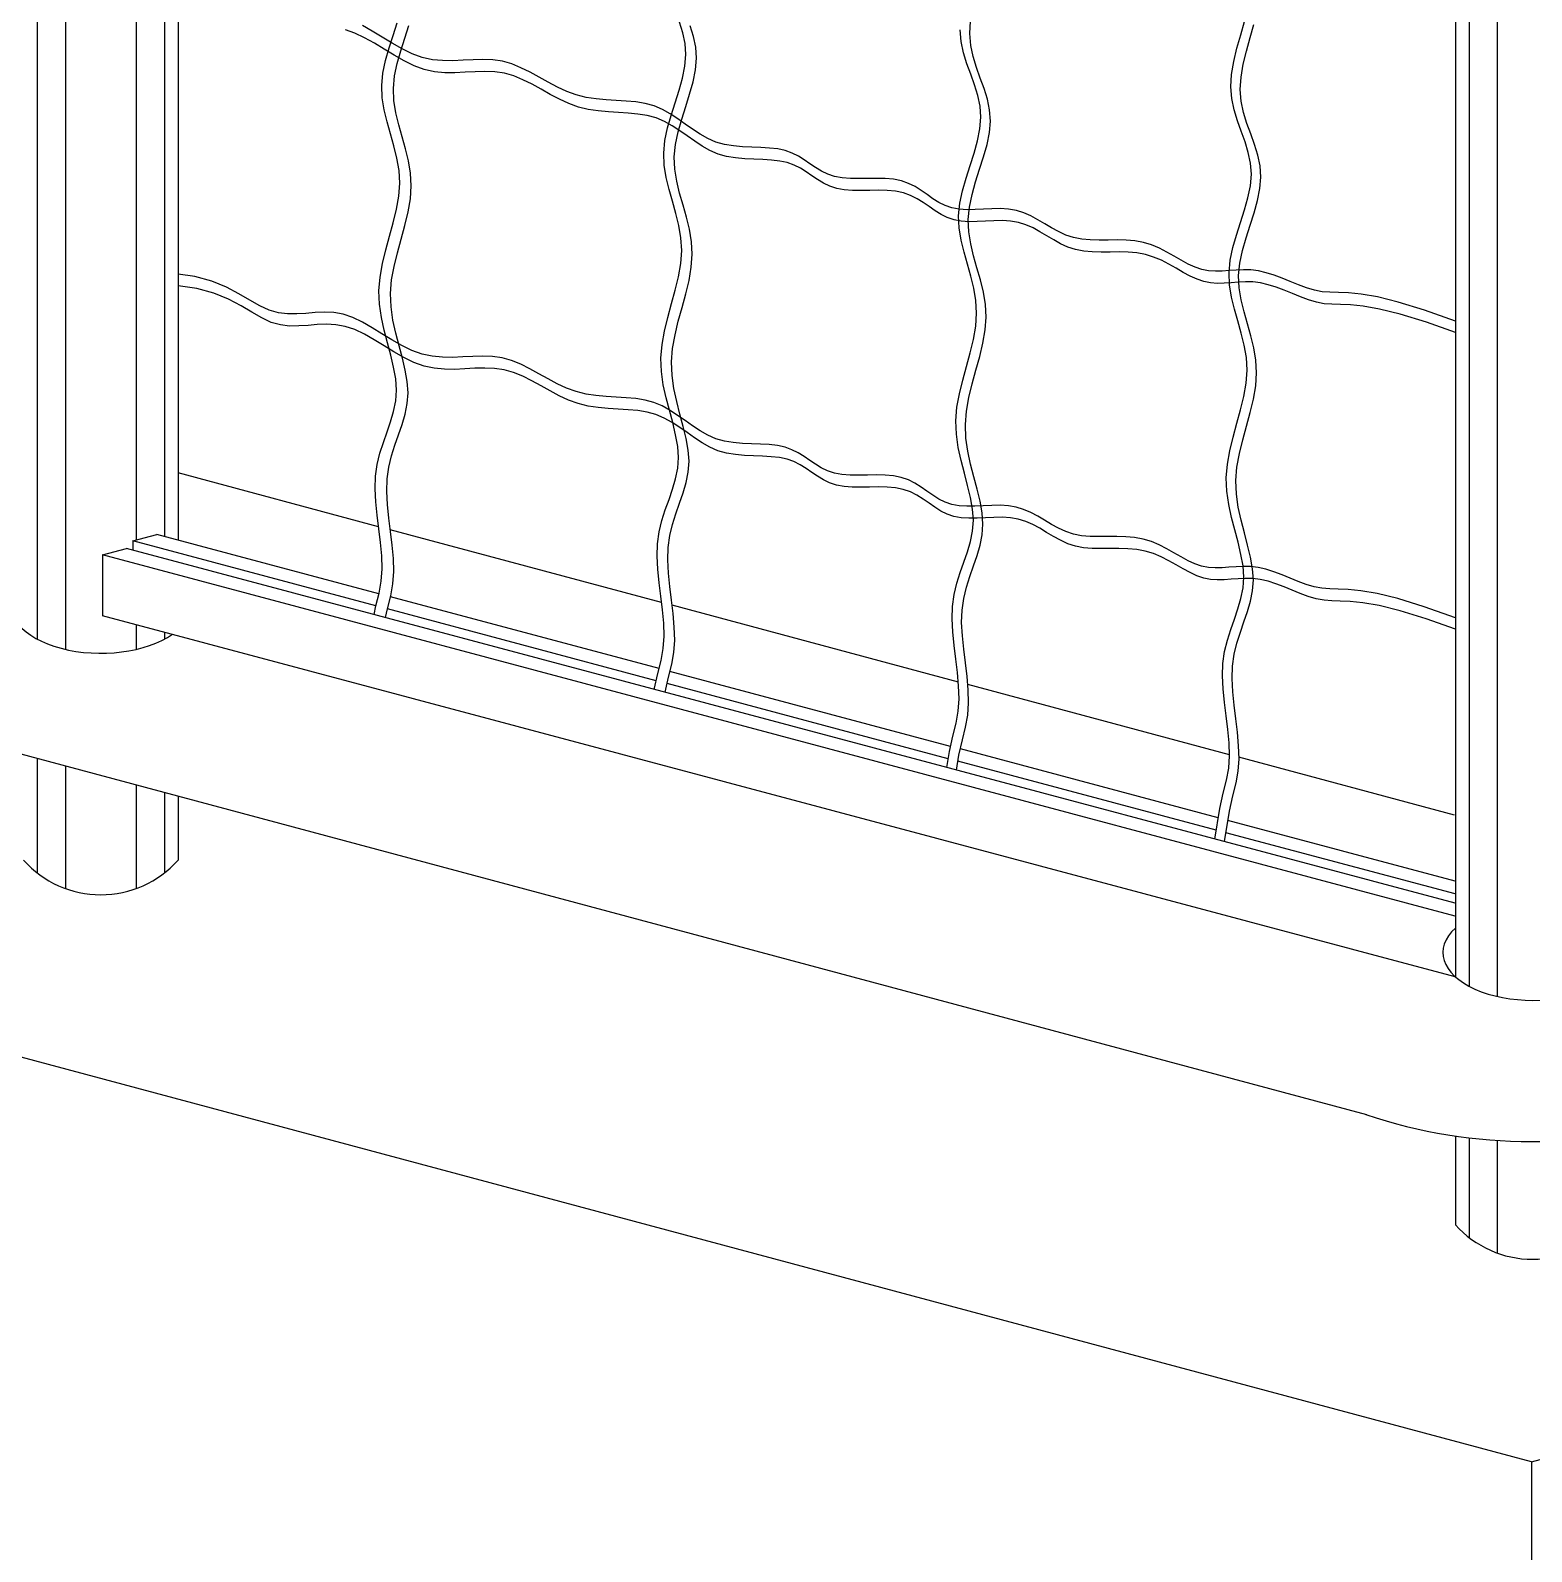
# Model space of a CAD drawing. Header units: millimetres. Extents: x -6218.7 to -6205.6, y -4425 to -4413.8.
# Drawn here: x -6215.227 to -6213.357, y -4419.546 to -4417.65 of the extents above; entities that cross this region are included whole.
import ezdxf

# ---------------------------------------------------------------- set-up
doc = ezdxf.new("R2010")
doc.units = ezdxf.units.MM
doc.header["$LTSCALE"] = 10
doc.layers.add('Termotécnica', color=7, linetype='Continuous')

msp = doc.modelspace()

# ---------------------------------------------------------------- linework, layer by layer
at = {"layer": 'Termotécnica', "color": 1}
for p, q in [((-6215.2188, -4415.8641), (-6215.2188, -4418.409)), ((-6215.1838, -4415.8735), (-6215.1838, -4418.4216)), ((-6215.0954, -4415.8972), (-6215.0954, -4418.2854)), ((-6215.0604, -4415.9059), (-6215.0604, -4418.281)), ((-6213.4347, -4416.3302), (-6213.4347, -4418.8416)), ((-6213.3997, -4416.333), (-6213.3997, -4418.8542)), ((-6215.0998, -4418.2866), (-6215.0698, -4418.2785)), ((-6214.7931, -4418.3524), (-6215.0698, -4418.2785)), ((-6215.1375, -4418.3041), (-6215.1075, -4418.296)), ((-6213.4521, -4418.7379), (-6215.1075, -4418.296)), ((-6214.7968, -4418.3675), (-6215.0998, -4418.2866)), ((-6215.0998, -4418.2866), (-6215.0998, -4418.2978)), ((-6213.4521, -4418.754), (-6215.1375, -4418.3041)), ((-6214.4476, -4418.4607), (-6214.7824, -4418.3713)), ((-6214.444, -4418.4456), (-6214.7787, -4418.3563)), ((-6215.0954, -4418.391), (-6215.0954, -4418.4216)), ((-6215.0604, -4418.4003), (-6215.0604, -4418.4089)), ((-6214.0809, -4418.5426), (-6214.4305, -4418.4492)), ((-6214.0837, -4418.5579), (-6214.4341, -4418.4643)), ((-6215.2188, -4418.5577), (-6215.2188, -4418.7003)), ((-6213.7497, -4418.647), (-6214.0716, -4418.5611)), ((-6213.7472, -4418.6316), (-6214.0686, -4418.5458)), ((-6215.1838, -4418.5671), (-6215.1838, -4418.7197)), ((-6215.0954, -4418.5907), (-6215.0954, -4418.7197)), ((-6215.0604, -4418.6001), (-6215.0604, -4418.7003)), ((-6213.4521, -4418.7104), (-6213.7352, -4418.6348)), ((-6213.4521, -4418.7265), (-6213.7377, -4418.6502)), ((-6213.4347, -4419.0303), (-6213.4347, -4419.1545)), ((-6213.3997, -4419.0336), (-6213.3997, -4419.1738))]:
    msp.add_line(p, q, dxfattribs=at)
at = {"layer": 'Termotécnica', "color": 2}
for p, q in [((-6215.0434, -4415.9105), (-6215.0434, -4418.2856)), ((-6213.4517, -4416.3283), (-6213.4517, -4418.83)), ((-6215.0434, -4418.6047), (-6215.0434, -4418.6844)), ((-6213.4517, -4419.028), (-6213.4517, -4419.1386))]:
    msp.add_line(p, q, dxfattribs=at)
at = {"layer": 'Termotécnica', "color": 4}
for p, q in [((-6213.562, -4419.0016), (-6218.4827, -4417.6831)), ((-6214.7934, -4418.2689), (-6215.0434, -4418.2019)), ((-6214.4408, -4418.3634), (-6214.7789, -4418.2728)), ((-6215.1375, -4418.3041), (-6215.1374, -4418.3798)), ((-6214.0711, -4418.4624), (-6214.4277, -4418.3668)), ((-6213.452, -4418.8297), (-6215.1374, -4418.3798)), ((-6213.7333, -4418.5529), (-6214.0593, -4418.4656)), ((-6213.4528, -4418.6281), (-6213.7214, -4418.5561))]:
    msp.add_line(p, q, dxfattribs=at)
at = {"layer": 'Termotécnica', "color": 3}
for q in [(-6218.4846, -4418.0601), (-6211.5031, -4418.9374), (-6213.3568, -4422.6785)]:
    msp.add_line((-6213.3568, -4419.4341), q, dxfattribs=at)
at = {"layer": 'Termotécnica', "color": 1}
for points in [[(-6213.4517, -4418.0268), (-6213.4879, -4418.0139), (-6213.5205, -4418.0039), (-6213.5464, -4417.9976), (-6213.5666, -4417.994), (-6213.5825, -4417.9924), (-6213.5951, -4417.9919), (-6213.6056, -4417.9917), (-6213.6152, -4417.991), (-6213.6249, -4417.989), (-6213.6348, -4417.9861), (-6213.6448, -4417.9824), (-6213.6549, -4417.9784), (-6213.6651, -4417.9743), (-6213.6751, -4417.9705), (-6213.685, -4417.9673), (-6213.6947, -4417.965), (-6213.7041, -4417.9639), (-6213.7133, -4417.9637), (-6213.7223, -4417.9641), (-6213.7311, -4417.9648), (-6213.7397, -4417.9654), (-6213.7483, -4417.9656), (-6213.7568, -4417.965), (-6213.7652, -4417.9634), (-6213.7737, -4417.9605), (-6213.7822, -4417.9566), (-6213.7908, -4417.9519), (-6213.7996, -4417.9468), (-6213.8087, -4417.9417), (-6213.818, -4417.9369), (-6213.8278, -4417.9328), (-6213.838, -4417.9296), (-6213.8486, -4417.9277), (-6213.8596, -4417.9267), (-6213.8708, -4417.9265), (-6213.882, -4417.9266), (-6213.8932, -4417.9266), (-6213.9042, -4417.9264), (-6213.9148, -4417.9255), (-6213.925, -4417.9235), (-6213.9345, -4417.9204), (-6213.9436, -4417.9162), (-6213.9523, -4417.9114), (-6213.9609, -4417.9063), (-6213.9694, -4417.9013), (-6213.978, -4417.8966), (-6213.9869, -4417.8926), (-6213.9962, -4417.8897), (-6214.006, -4417.8881), (-6214.0162, -4417.8875), (-6214.0267, -4417.8877), (-6214.0372, -4417.8882), (-6214.0476, -4417.8887), (-6214.0577, -4417.8888), (-6214.0674, -4417.8882), (-6214.0765, -4417.8866), (-6214.0849, -4417.8837), (-6214.0927, -4417.8797), (-6214.1001, -4417.8751), (-6214.1074, -4417.87), (-6214.1148, -4417.8649), (-6214.1225, -4417.8601), (-6214.1306, -4417.856), (-6214.1395, -4417.8528), (-6214.1492, -4417.8509), (-6214.1596, -4417.85), (-6214.1704, -4417.8497), (-6214.1814, -4417.8499), (-6214.1924, -4417.85), (-6214.2031, -4417.8499), (-6214.2133, -4417.8492), (-6214.2227, -4417.8475), (-6214.2313, -4417.8446), (-6214.2391, -4417.8408), (-6214.2464, -4417.8364), (-6214.2535, -4417.8316), (-6214.2606, -4417.8268), (-6214.2679, -4417.8222), (-6214.2757, -4417.8182), (-6214.2842, -4417.8152), (-6214.2937, -4417.8132), (-6214.3039, -4417.812), (-6214.3148, -4417.8114), (-6214.326, -4417.811), (-6214.3373, -4417.8104), (-6214.3487, -4417.8094), (-6214.3598, -4417.8076), (-6214.3705, -4417.8046), (-6214.3806, -4417.8002), (-6214.3903, -4417.7948), (-6214.3996, -4417.7886), (-6214.4088, -4417.782), (-6214.4181, -4417.7755), (-6214.4275, -4417.7693), (-6214.4374, -4417.7638), (-6214.4477, -4417.7595), (-6214.4588, -4417.7565), (-6214.4703, -4417.7546), (-6214.4824, -4417.7535), (-6214.4947, -4417.7527), (-6214.5072, -4417.7519), (-6214.5198, -4417.7508), (-6214.5323, -4417.7489), (-6214.5445, -4417.7459), (-6214.5564, -4417.7416), (-6214.5681, -4417.7361), (-6214.5796, -4417.7301), (-6214.5909, -4417.7237), (-6214.6022, -4417.7175), (-6214.6136, -4417.7119), (-6214.6251, -4417.7072), (-6214.6367, -4417.7038), (-6214.6487, -4417.7021), (-6214.6609, -4417.7016), (-6214.6733, -4417.7019), (-6214.6858, -4417.7026), (-6214.6984, -4417.7032), (-6214.7111, -4417.7031), (-6214.7238, -4417.7019), (-6214.7365, -4417.6992), (-6214.7491, -4417.6946), (-6214.7617, -4417.6885), (-6214.7741, -4417.6814), (-6214.7865, -4417.6738), (-6214.7987, -4417.6664), (-6214.8109, -4417.6595), (-6214.8229, -4417.6537), (-6214.8348, -4417.6496)], [(-6213.4517, -4418.0128), (-6213.4904, -4417.999), (-6213.5231, -4417.989), (-6213.5489, -4417.9826), (-6213.5692, -4417.979), (-6213.585, -4417.9774), (-6213.5976, -4417.9769), (-6213.6081, -4417.9767), (-6213.6177, -4417.976), (-6213.6274, -4417.9741), (-6213.6373, -4417.9711), (-6213.6474, -4417.9675), (-6213.6575, -4417.9634), (-6213.6676, -4417.9593), (-6213.6776, -4417.9555), (-6213.6875, -4417.9523), (-6213.6972, -4417.95), (-6213.7067, -4417.9489), (-6213.7159, -4417.9487), (-6213.7248, -4417.9491), (-6213.7336, -4417.9498), (-6213.7423, -4417.9504), (-6213.7508, -4417.9506), (-6213.7593, -4417.9501), (-6213.7678, -4417.9485), (-6213.7762, -4417.9455), (-6213.7847, -4417.9416), (-6213.7933, -4417.9369), (-6213.8022, -4417.9318), (-6213.8112, -4417.9267), (-6213.8206, -4417.9219), (-6213.8303, -4417.9178), (-6213.8405, -4417.9146), (-6213.8511, -4417.9127), (-6213.8621, -4417.9118), (-6213.8733, -4417.9115), (-6213.8846, -4417.9116), (-6213.8958, -4417.9117), (-6213.9068, -4417.9114), (-6213.9174, -4417.9105), (-6213.9275, -4417.9085), (-6213.9371, -4417.9054), (-6213.9461, -4417.9012), (-6213.9549, -4417.8965), (-6213.9634, -4417.8914), (-6213.9719, -4417.8863), (-6213.9806, -4417.8816), (-6213.9895, -4417.8776), (-6213.9988, -4417.8747), (-6214.0086, -4417.8731), (-6214.0188, -4417.8725), (-6214.0292, -4417.8727), (-6214.0397, -4417.8732), (-6214.0501, -4417.8737), (-6214.0603, -4417.8738), (-6214.07, -4417.8733), (-6214.079, -4417.8716), (-6214.0874, -4417.8687), (-6214.0952, -4417.8648), (-6214.1027, -4417.8601), (-6214.11, -4417.855), (-6214.1173, -4417.8499), (-6214.125, -4417.8451), (-6214.1332, -4417.841), (-6214.142, -4417.8378), (-6214.1517, -4417.8359), (-6214.1621, -4417.835), (-6214.1729, -4417.8348), (-6214.1839, -4417.8349), (-6214.1949, -4417.835), (-6214.2056, -4417.8349), (-6214.2158, -4417.8342), (-6214.2253, -4417.8325), (-6214.2338, -4417.8297), (-6214.2417, -4417.8259), (-6214.249, -4417.8214), (-6214.256, -4417.8166), (-6214.2631, -4417.8118), (-6214.2704, -4417.8072), (-6214.2782, -4417.8033), (-6214.2868, -4417.8002), (-6214.2962, -4417.7982), (-6214.3065, -4417.797), (-6214.3173, -4417.7964), (-6214.3285, -4417.796), (-6214.3399, -4417.7955), (-6214.3512, -4417.7944), (-6214.3624, -4417.7926), (-6214.3731, -4417.7896), (-6214.3832, -4417.7853), (-6214.3928, -4417.7798), (-6214.4022, -4417.7736), (-6214.4114, -4417.7671), (-6214.4206, -4417.7605), (-6214.4301, -4417.7543), (-6214.4399, -4417.7489), (-6214.4503, -4417.7445), (-6214.4613, -4417.7415), (-6214.4729, -4417.7396), (-6214.4849, -4417.7385), (-6214.4973, -4417.7377), (-6214.5098, -4417.7369), (-6214.5223, -4417.7358), (-6214.5348, -4417.7339), (-6214.5471, -4417.7309), (-6214.559, -4417.7266), (-6214.5706, -4417.7212), (-6214.5821, -4417.7151), (-6214.5935, -4417.7087), (-6214.6048, -4417.7025), (-6214.6161, -4417.6969), (-6214.6276, -4417.6922), (-6214.6393, -4417.6888), (-6214.6512, -4417.6871), (-6214.6634, -4417.6866), (-6214.6758, -4417.687), (-6214.6883, -4417.6876), (-6214.701, -4417.6882), (-6214.7137, -4417.6881), (-6214.7264, -4417.687), (-6214.7391, -4417.6842), (-6214.7517, -4417.6796), (-6214.7642, -4417.6735), (-6214.7767, -4417.6664), (-6214.789, -4417.6589), (-6214.8013, -4417.6514), (-6214.8134, -4417.6445)], [(-6214.7992, -4418.3783), (-6214.7968, -4418.3676), (-6214.7929, -4418.3516), (-6214.7901, -4418.3368), (-6214.7891, -4418.3213), (-6214.7895, -4418.3052), (-6214.791, -4418.2885), (-6214.7931, -4418.2715), (-6214.7952, -4418.2546), (-6214.7969, -4418.2379), (-6214.7978, -4418.2216), (-6214.7973, -4418.206), (-6214.7952, -4418.1913), (-6214.7918, -4418.1773), (-6214.7875, -4418.1639), (-6214.783, -4418.1508), (-6214.7785, -4418.138), (-6214.7748, -4418.1251), (-6214.7722, -4418.112), (-6214.7712, -4418.0986), (-6214.7722, -4418.0847), (-6214.7748, -4418.0702), (-6214.7784, -4418.0552), (-6214.7825, -4418.0398), (-6214.7866, -4418.0241), (-6214.79, -4418.008), (-6214.7924, -4417.9915), (-6214.793, -4417.9749), (-6214.7917, -4417.958), (-6214.7886, -4417.941), (-6214.7845, -4417.924), (-6214.7799, -4417.9069), (-6214.7752, -4417.89), (-6214.7712, -4417.8733), (-6214.7683, -4417.8568), (-6214.7671, -4417.8407), (-6214.768, -4417.825), (-6214.7707, -4417.8096), (-6214.7744, -4417.7944), (-6214.7787, -4417.7794), (-6214.7829, -4417.7645), (-6214.7865, -4417.7496), (-6214.7889, -4417.7345), (-6214.7896, -4417.7192), (-6214.7881, -4417.7037), (-6214.7848, -4417.688), (-6214.7804, -4417.6723), (-6214.7754, -4417.6566), (-6214.7704, -4417.6411)], [(-6214.7849, -4418.3821), (-6214.7824, -4418.3711), (-6214.7784, -4418.3551), (-6214.7756, -4418.3402), (-6214.7746, -4418.3248), (-6214.7751, -4418.3086), (-6214.7766, -4418.2919), (-6214.7786, -4418.275), (-6214.7807, -4418.258), (-6214.7824, -4418.2413), (-6214.7833, -4418.225), (-6214.7828, -4418.2094), (-6214.7807, -4418.1947), (-6214.7773, -4418.1807), (-6214.7731, -4418.1673), (-6214.7685, -4418.1543), (-6214.7641, -4418.1414), (-6214.7603, -4418.1285), (-6214.7577, -4418.1155), (-6214.7567, -4418.1021), (-6214.7577, -4418.0881), (-6214.7603, -4418.0736), (-6214.7639, -4418.0587), (-6214.768, -4418.0433), (-6214.7721, -4418.0275), (-6214.7756, -4418.0114), (-6214.7779, -4417.995), (-6214.7786, -4417.9783), (-6214.7772, -4417.9614), (-6214.7742, -4417.9445), (-6214.7701, -4417.9274), (-6214.7654, -4417.9104), (-6214.7608, -4417.8935), (-6214.7567, -4417.8767), (-6214.7538, -4417.8603), (-6214.7527, -4417.8442), (-6214.7536, -4417.8284), (-6214.7562, -4417.813), (-6214.7599, -4417.7979), (-6214.7642, -4417.7829), (-6214.7684, -4417.768), (-6214.772, -4417.753), (-6214.7745, -4417.7379), (-6214.7751, -4417.7227), (-6214.7736, -4417.7072), (-6214.7703, -4417.6915), (-6214.7659, -4417.6757), (-6214.7609, -4417.66), (-6214.756, -4417.6445)], [(-6214.45, -4418.4715), (-6214.4455, -4418.4516), (-6214.4415, -4418.4356), (-6214.4388, -4418.4208), (-6214.4377, -4418.4053), (-6214.4382, -4418.3892), (-6214.4397, -4418.3725), (-6214.4417, -4418.3555), (-6214.4438, -4418.3386), (-6214.4456, -4418.3218), (-6214.4464, -4418.3056), (-6214.446, -4418.29), (-6214.4438, -4418.2753), (-6214.4404, -4418.2613), (-6214.4362, -4418.2479), (-6214.4316, -4418.2348), (-6214.4272, -4418.222), (-6214.4234, -4418.2091), (-6214.4208, -4418.196), (-6214.4199, -4418.1826), (-6214.4208, -4418.1687), (-6214.4234, -4418.1542), (-6214.427, -4418.1392), (-6214.4311, -4418.1238), (-6214.4352, -4418.1081), (-6214.4387, -4418.0919), (-6214.441, -4418.0755), (-6214.4417, -4418.0589), (-6214.4403, -4418.042), (-6214.4373, -4418.025), (-6214.4332, -4418.008), (-6214.4285, -4417.9909), (-6214.4239, -4417.974), (-6214.4198, -4417.9573), (-6214.417, -4417.9408), (-6214.4158, -4417.9247), (-6214.4167, -4417.909), (-6214.4193, -4417.8936), (-6214.423, -4417.8784), (-6214.4273, -4417.8634), (-6214.4316, -4417.8485), (-6214.4352, -4417.8336), (-6214.4376, -4417.8185), (-6214.4382, -4417.8032), (-6214.4367, -4417.7877), (-6214.4334, -4417.772), (-6214.429, -4417.7563), (-6214.424, -4417.7406), (-6214.4191, -4417.7251), (-6214.4148, -4417.7098), (-6214.4117, -4417.6949), (-6214.4105, -4417.6805), (-6214.4115, -4417.6667), (-6214.4144, -4417.6533), (-6214.4184, -4417.6401)], [(-6214.4365, -4418.4751), (-6214.4323, -4418.4563), (-6214.4283, -4418.4403), (-6214.4256, -4418.4255), (-6214.4245, -4418.4101), (-6214.425, -4418.3939), (-6214.4265, -4418.3772), (-6214.4285, -4418.3603), (-6214.4306, -4418.3433), (-6214.4324, -4418.3266), (-6214.4332, -4418.3103), (-6214.4328, -4418.2947), (-6214.4307, -4418.28), (-6214.4272, -4418.266), (-6214.423, -4418.2526), (-6214.4184, -4418.2395), (-6214.414, -4418.2267), (-6214.4102, -4418.2138), (-6214.4076, -4418.2008), (-6214.4067, -4418.1873), (-6214.4077, -4418.1734), (-6214.4102, -4418.1589), (-6214.4138, -4418.1439), (-6214.418, -4418.1286), (-6214.422, -4418.1128), (-6214.4255, -4418.0967), (-6214.4278, -4418.0803), (-6214.4285, -4418.0636), (-6214.4271, -4418.0467), (-6214.4241, -4418.0297), (-6214.42, -4418.0127), (-6214.4153, -4417.9957), (-6214.4107, -4417.9787), (-6214.4067, -4417.962), (-6214.4038, -4417.9456), (-6214.4026, -4417.9294), (-6214.4035, -4417.9137), (-6214.4061, -4417.8983), (-6214.4099, -4417.8832), (-6214.4141, -4417.8682), (-6214.4184, -4417.8532), (-6214.422, -4417.8383), (-6214.4244, -4417.8232), (-6214.425, -4417.808), (-6214.4235, -4417.7924), (-6214.4202, -4417.7768), (-6214.4158, -4417.761), (-6214.4108, -4417.7453), (-6214.4059, -4417.7298), (-6214.4016, -4417.7145), (-6214.3985, -4417.6996), (-6214.3973, -4417.6852), (-6214.3983, -4417.6714), (-6214.4012, -4417.658), (-6214.4053, -4417.6448)], [(-6214.0855, -4418.5688), (-6214.0823, -4418.549), (-6214.078, -4418.5298), (-6214.074, -4418.5138), (-6214.0712, -4418.4989), (-6214.0702, -4418.4835), (-6214.0707, -4418.4673), (-6214.0722, -4418.4506), (-6214.0742, -4418.4337), (-6214.0763, -4418.4167), (-6214.078, -4418.4), (-6214.0789, -4418.3837), (-6214.0784, -4418.3681), (-6214.0763, -4418.3534), (-6214.0729, -4418.3394), (-6214.0687, -4418.326), (-6214.0641, -4418.313), (-6214.0597, -4418.3001), (-6214.0559, -4418.2872), (-6214.0533, -4418.2742), (-6214.0523, -4418.2608), (-6214.0533, -4418.2468), (-6214.0559, -4418.2323), (-6214.0595, -4418.2174), (-6214.0636, -4418.202), (-6214.0677, -4418.1862), (-6214.0712, -4418.1701), (-6214.0735, -4418.1537), (-6214.0742, -4418.137), (-6214.0728, -4418.1201), (-6214.0698, -4418.1032), (-6214.0657, -4418.0861), (-6214.061, -4418.0691), (-6214.0564, -4418.0522), (-6214.0523, -4418.0354), (-6214.0494, -4418.019), (-6214.0483, -4418.0029), (-6214.0492, -4417.9871), (-6214.0518, -4417.9717), (-6214.0555, -4417.9566), (-6214.0598, -4417.9416), (-6214.064, -4417.9267), (-6214.0676, -4417.9117), (-6214.0701, -4417.8966), (-6214.0707, -4417.8814), (-6214.0692, -4417.8659), (-6214.0659, -4417.8502), (-6214.0615, -4417.8344), (-6214.0565, -4417.8187), (-6214.0515, -4417.8032), (-6214.0472, -4417.7879), (-6214.0442, -4417.773), (-6214.043, -4417.7587), (-6214.044, -4417.7448), (-6214.0468, -4417.7314), (-6214.0509, -4417.7182), (-6214.0556, -4417.7051), (-6214.0604, -4417.6919), (-6214.0645, -4417.6784), (-6214.0675, -4417.6644), (-6214.0687, -4417.6497)], [(-6214.0733, -4418.5721), (-6214.0704, -4418.5537), (-6214.0661, -4418.5345), (-6214.0621, -4418.5185), (-6214.0593, -4418.5036), (-6214.0583, -4418.4882), (-6214.0588, -4418.472), (-6214.0602, -4418.4553), (-6214.0623, -4418.4384), (-6214.0644, -4418.4214), (-6214.0661, -4418.4047), (-6214.067, -4418.3884), (-6214.0665, -4418.3728), (-6214.0644, -4418.3581), (-6214.061, -4418.3441), (-6214.0567, -4418.3307), (-6214.0522, -4418.3177), (-6214.0478, -4418.3048), (-6214.044, -4418.292), (-6214.0414, -4418.2789), (-6214.0404, -4418.2655), (-6214.0414, -4418.2515), (-6214.044, -4418.237), (-6214.0476, -4418.2221), (-6214.0517, -4418.2067), (-6214.0558, -4418.1909), (-6214.0593, -4418.1748), (-6214.0616, -4418.1584), (-6214.0623, -4418.1417), (-6214.0609, -4418.1249), (-6214.0579, -4418.1079), (-6214.0537, -4418.0908), (-6214.0491, -4418.0738), (-6214.0444, -4418.0569), (-6214.0404, -4418.0402), (-6214.0375, -4418.0237), (-6214.0363, -4418.0076), (-6214.0373, -4417.9918), (-6214.0399, -4417.9764), (-6214.0436, -4417.9613), (-6214.0479, -4417.9463), (-6214.0521, -4417.9314), (-6214.0557, -4417.9164), (-6214.0581, -4417.9014), (-6214.0588, -4417.8861), (-6214.0573, -4417.8706), (-6214.054, -4417.8549), (-6214.0496, -4417.8392), (-6214.0446, -4417.8235), (-6214.0396, -4417.8079), (-6214.0353, -4417.7927), (-6214.0323, -4417.7778), (-6214.031, -4417.7634), (-6214.0321, -4417.7495), (-6214.0349, -4417.7361), (-6214.039, -4417.723), (-6214.0437, -4417.7098), (-6214.0485, -4417.6966), (-6214.0526, -4417.6831), (-6214.0556, -4417.6691), (-6214.0568, -4417.6544), (-6214.0558, -4417.6389)], [(-6213.7514, -4418.658), (-6213.7453, -4418.62), (-6213.741, -4418.6007), (-6213.737, -4418.5847), (-6213.7342, -4418.5699), (-6213.7332, -4418.5544), (-6213.7337, -4418.5383), (-6213.7352, -4418.5216), (-6213.7372, -4418.5046), (-6213.7393, -4418.4877), (-6213.741, -4418.4709), (-6213.7419, -4418.4547), (-6213.7414, -4418.4391), (-6213.7393, -4418.4244), (-6213.7359, -4418.4104), (-6213.7317, -4418.397), (-6213.7271, -4418.3839), (-6213.7227, -4418.3711), (-6213.7189, -4418.3582), (-6213.7163, -4418.3451), (-6213.7154, -4418.3317), (-6213.7163, -4418.3178), (-6213.7189, -4418.3033), (-6213.7225, -4418.2883), (-6213.7266, -4418.2729), (-6213.7307, -4418.2572), (-6213.7342, -4418.241), (-6213.7365, -4418.2246), (-6213.7372, -4418.208), (-6213.7358, -4418.1911), (-6213.7328, -4418.1741), (-6213.7287, -4418.1571), (-6213.724, -4418.14), (-6213.7194, -4418.1231), (-6213.7153, -4418.1064), (-6213.7124, -4418.0899), (-6213.7113, -4418.0738), (-6213.7122, -4418.0581), (-6213.7148, -4418.0427), (-6213.7185, -4418.0275), (-6213.7228, -4418.0125), (-6213.727, -4417.9976), (-6213.7307, -4417.9827), (-6213.7331, -4417.9676), (-6213.7337, -4417.9523), (-6213.7322, -4417.9368), (-6213.7289, -4417.9211), (-6213.7245, -4417.9054), (-6213.7195, -4417.8897), (-6213.7146, -4417.8742), (-6213.7103, -4417.8589), (-6213.7072, -4417.844), (-6213.706, -4417.8296), (-6213.707, -4417.8158), (-6213.7098, -4417.8024), (-6213.7139, -4417.7892), (-6213.7187, -4417.7761), (-6213.7234, -4417.7629), (-6213.7276, -4417.7493), (-6213.7305, -4417.7353), (-6213.7317, -4417.7206), (-6213.7307, -4417.7052), (-6213.7279, -4417.6891), (-6213.7239, -4417.6726), (-6213.7193, -4417.656), (-6213.7146, -4417.6394)], [(-6213.7395, -4418.6612), (-6213.7334, -4418.6234), (-6213.7291, -4418.6042), (-6213.7251, -4418.5882), (-6213.7223, -4418.5733), (-6213.7213, -4418.5579), (-6213.7218, -4418.5417), (-6213.7233, -4418.525), (-6213.7253, -4418.5081), (-6213.7274, -4418.4911), (-6213.7291, -4418.4744), (-6213.73, -4418.4581), (-6213.7295, -4418.4425), (-6213.7274, -4418.4278), (-6213.724, -4418.4138), (-6213.7197, -4418.4004), (-6213.7152, -4418.3874), (-6213.7108, -4418.3745), (-6213.707, -4418.3616), (-6213.7044, -4418.3486), (-6213.7034, -4418.3352), (-6213.7044, -4418.3212), (-6213.707, -4418.3067), (-6213.7106, -4418.2918), (-6213.7147, -4418.2764), (-6213.7188, -4418.2606), (-6213.7223, -4418.2445), (-6213.7246, -4418.2281), (-6213.7253, -4418.2114), (-6213.7239, -4418.1945), (-6213.7209, -4418.1775), (-6213.7167, -4418.1605), (-6213.7121, -4418.1435), (-6213.7075, -4418.1266), (-6213.7034, -4418.1098), (-6213.7005, -4418.0934), (-6213.6994, -4418.0773), (-6213.7003, -4418.0615), (-6213.7029, -4418.0461), (-6213.7066, -4418.031), (-6213.7109, -4418.016), (-6213.7151, -4418.001), (-6213.7187, -4417.9861), (-6213.7212, -4417.971), (-6213.7218, -4417.9558), (-6213.7203, -4417.9403), (-6213.717, -4417.9246), (-6213.7126, -4417.9088), (-6213.7076, -4417.8931), (-6213.7026, -4417.8776), (-6213.6983, -4417.8623), (-6213.6953, -4417.8474), (-6213.6941, -4417.8331), (-6213.6951, -4417.8192), (-6213.6979, -4417.8058), (-6213.702, -4417.7926), (-6213.7067, -4417.7795), (-6213.7115, -4417.7663), (-6213.7156, -4417.7528), (-6213.7186, -4417.7388), (-6213.7198, -4417.7241), (-6213.7188, -4417.7086), (-6213.716, -4417.6925), (-6213.712, -4417.6761), (-6213.7074, -4417.6594), (-6213.7027, -4417.6429)], [(-6213.4517, -4418.3824), (-6213.4907, -4418.3685), (-6213.5233, -4418.3585), (-6213.5491, -4418.3522), (-6213.5694, -4418.3486), (-6213.5852, -4418.347), (-6213.5978, -4418.3465), (-6213.6083, -4418.3463), (-6213.618, -4418.3456), (-6213.6277, -4418.3437), (-6213.6376, -4418.3407), (-6213.6476, -4418.337), (-6213.6577, -4418.333), (-6213.6678, -4418.3289), (-6213.6779, -4418.3251), (-6213.6878, -4418.3219), (-6213.6975, -4418.3196), (-6213.7069, -4418.3185), (-6213.7161, -4418.3183), (-6213.7251, -4418.3187), (-6213.7339, -4418.3194), (-6213.7425, -4418.32), (-6213.7511, -4418.3202), (-6213.7595, -4418.3197), (-6213.768, -4418.318), (-6213.7764, -4418.3151), (-6213.7849, -4418.3112), (-6213.7936, -4418.3065), (-6213.8024, -4418.3014), (-6213.8115, -4418.2963), (-6213.8208, -4418.2915), (-6213.8306, -4418.2874), (-6213.8407, -4418.2842), (-6213.8514, -4418.2823), (-6213.8623, -4418.2814), (-6213.8735, -4418.2811), (-6213.8848, -4418.2812), (-6213.896, -4418.2812), (-6213.907, -4418.281), (-6213.9176, -4418.2801), (-6213.9278, -4418.2781), (-6213.9373, -4418.275), (-6213.9464, -4418.2708), (-6213.9551, -4418.266), (-6213.9637, -4418.2609), (-6213.9722, -4418.2559), (-6213.9808, -4418.2512), (-6213.9897, -4418.2472), (-6213.999, -4418.2443), (-6214.0088, -4418.2427), (-6214.019, -4418.2421), (-6214.0295, -4418.2423), (-6214.04, -4418.2428), (-6214.0504, -4418.2433), (-6214.0605, -4418.2434), (-6214.0702, -4418.2428), (-6214.0793, -4418.2412), (-6214.0876, -4418.2383), (-6214.0954, -4418.2344), (-6214.1029, -4418.2297), (-6214.1102, -4418.2246), (-6214.1176, -4418.2195), (-6214.1252, -4418.2147), (-6214.1334, -4418.2106), (-6214.1423, -4418.2074), (-6214.152, -4418.2055), (-6214.1623, -4418.2046), (-6214.1731, -4418.2043), (-6214.1842, -4418.2045), (-6214.1952, -4418.2046), (-6214.2059, -4418.2045), (-6214.2161, -4418.2038), (-6214.2255, -4418.2021), (-6214.2341, -4418.1992), (-6214.2419, -4418.1954), (-6214.2492, -4418.191), (-6214.2563, -4418.1862), (-6214.2633, -4418.1814), (-6214.2707, -4418.1768), (-6214.2785, -4418.1729), (-6214.287, -4418.1698), (-6214.2965, -4418.1678), (-6214.3067, -4418.1666), (-6214.3175, -4418.166), (-6214.3287, -4418.1656), (-6214.3401, -4418.165), (-6214.3515, -4418.164), (-6214.3626, -4418.1622), (-6214.3733, -4418.1592), (-6214.3834, -4418.1548), (-6214.393, -4418.1494), (-6214.4024, -4418.1432), (-6214.4116, -4418.1366), (-6214.4209, -4418.1301), (-6214.4303, -4418.1239), (-6214.4401, -4418.1184), (-6214.4505, -4418.1141), (-6214.4615, -4418.1111), (-6214.4731, -4418.1092), (-6214.4852, -4418.1081), (-6214.4975, -4418.1073), (-6214.51, -4418.1065), (-6214.5226, -4418.1054), (-6214.535, -4418.1035), (-6214.5473, -4418.1005), (-6214.5592, -4418.0962), (-6214.5709, -4418.0908), (-6214.5823, -4418.0847), (-6214.5937, -4418.0783), (-6214.605, -4418.0721), (-6214.6164, -4418.0665), (-6214.6278, -4418.0618), (-6214.6395, -4418.0584), (-6214.6515, -4418.0567), (-6214.6637, -4418.0562), (-6214.676, -4418.0566), (-6214.6886, -4418.0572), (-6214.7012, -4418.0578), (-6214.7139, -4418.0577), (-6214.7266, -4418.0565), (-6214.7393, -4418.0538), (-6214.7519, -4418.0492), (-6214.7645, -4418.0431), (-6214.7769, -4418.036), (-6214.7893, -4418.0284), (-6214.8015, -4418.021), (-6214.8136, -4418.0141), (-6214.8257, -4418.0083), (-6214.8375, -4418.0042), (-6214.8493, -4418.0021), (-6214.8609, -4418.0016), (-6214.8725, -4418.0021), (-6214.884, -4418.003), (-6214.8954, -4418.0038), (-6214.9068, -4418.0038), (-6214.9183, -4418.0025), (-6214.9298, -4417.9992), (-6214.9415, -4417.9938), (-6214.9538, -4417.9866), (-6214.9675, -4417.9785), (-6214.9831, -4417.9704), (-6215.0012, -4417.963), (-6215.0226, -4417.9572), (-6215.0434, -4417.9543)], [(-6213.4517, -4418.3965), (-6213.4881, -4418.3835), (-6213.5207, -4418.3735), (-6213.5466, -4418.3671), (-6213.5669, -4418.3636), (-6213.5827, -4418.3619), (-6213.5953, -4418.3615), (-6213.6058, -4418.3613), (-6213.6154, -4418.3605), (-6213.6251, -4418.3586), (-6213.635, -4418.3557), (-6213.6451, -4418.352), (-6213.6552, -4418.348), (-6213.6653, -4418.3439), (-6213.6753, -4418.3401), (-6213.6852, -4418.3369), (-6213.6949, -4418.3346), (-6213.7043, -4418.3335), (-6213.7135, -4418.3333), (-6213.7225, -4418.3337), (-6213.7313, -4418.3344), (-6213.74, -4418.335), (-6213.7485, -4418.3352), (-6213.757, -4418.3346), (-6213.7654, -4418.333), (-6213.7739, -4418.3301), (-6213.7824, -4418.3261), (-6213.791, -4418.3215), (-6213.7998, -4418.3164), (-6213.8089, -4418.3113), (-6213.8183, -4418.3065), (-6213.828, -4418.3023), (-6213.8382, -4418.2992), (-6213.8488, -4418.2973), (-6213.8598, -4418.2963), (-6213.871, -4418.2961), (-6213.8823, -4418.2961), (-6213.8934, -4418.2962), (-6213.9044, -4418.296), (-6213.9151, -4418.295), (-6213.9252, -4418.2931), (-6213.9348, -4418.29), (-6213.9438, -4418.2858), (-6213.9526, -4418.281), (-6213.9611, -4418.2759), (-6213.9696, -4418.2708), (-6213.9782, -4418.2662), (-6213.9871, -4418.2622), (-6213.9964, -4418.2593), (-6214.0063, -4418.2577), (-6214.0165, -4418.2571), (-6214.0269, -4418.2572), (-6214.0374, -4418.2577), (-6214.0478, -4418.2582), (-6214.0579, -4418.2584), (-6214.0676, -4418.2578), (-6214.0767, -4418.2562), (-6214.0851, -4418.2533), (-6214.0929, -4418.2493), (-6214.1003, -4418.2446), (-6214.1076, -4418.2396), (-6214.115, -4418.2345), (-6214.1227, -4418.2297), (-6214.1308, -4418.2255), (-6214.1397, -4418.2224), (-6214.1494, -4418.2205), (-6214.1598, -4418.2195), (-6214.1706, -4418.2193), (-6214.1816, -4418.2194), (-6214.1926, -4418.2196), (-6214.2033, -4418.2195), (-6214.2135, -4418.2187), (-6214.223, -4418.2171), (-6214.2315, -4418.2142), (-6214.2393, -4418.2104), (-6214.2466, -4418.206), (-6214.2537, -4418.2012), (-6214.2608, -4418.1964), (-6214.2681, -4418.1918), (-6214.2759, -4418.1878), (-6214.2845, -4418.1847), (-6214.2939, -4418.1827), (-6214.3042, -4418.1816), (-6214.315, -4418.181), (-6214.3262, -4418.1806), (-6214.3376, -4418.18), (-6214.3489, -4418.179), (-6214.36, -4418.1771), (-6214.3707, -4418.1742), (-6214.3808, -4418.1698), (-6214.3905, -4418.1644), (-6214.3998, -4418.1582), (-6214.4091, -4418.1516), (-6214.4183, -4418.1451), (-6214.4278, -4418.1389), (-6214.4376, -4418.1334), (-6214.448, -4418.1291), (-6214.459, -4418.1261), (-6214.4706, -4418.1242), (-6214.4826, -4418.1231), (-6214.4949, -4418.1223), (-6214.5075, -4418.1215), (-6214.52, -4418.1204), (-6214.5325, -4418.1185), (-6214.5447, -4418.1155), (-6214.5567, -4418.1111), (-6214.5683, -4418.1057), (-6214.5798, -4418.0997), (-6214.5911, -4418.0933), (-6214.6024, -4418.0871), (-6214.6138, -4418.0814), (-6214.6253, -4418.0767), (-6214.637, -4418.0734), (-6214.6489, -4418.0716), (-6214.6611, -4418.0712), (-6214.6735, -4418.0715), (-6214.686, -4418.0722), (-6214.6987, -4418.0728), (-6214.7113, -4418.0727), (-6214.7241, -4418.0715), (-6214.7367, -4418.0688), (-6214.7494, -4418.0642), (-6214.7619, -4418.0581), (-6214.7744, -4418.051), (-6214.7867, -4418.0434), (-6214.799, -4418.0359), (-6214.8111, -4418.0291), (-6214.8231, -4418.0233), (-6214.835, -4418.0192), (-6214.8467, -4418.0171), (-6214.8584, -4418.0166), (-6214.8699, -4418.017), (-6214.8814, -4418.018), (-6214.8929, -4418.0187), (-6214.9043, -4418.0188), (-6214.9158, -4418.0174), (-6214.9273, -4418.0142), (-6214.9389, -4418.0087), (-6214.9513, -4418.0016), (-6214.9649, -4417.9935), (-6214.9805, -4417.9854), (-6214.9987, -4417.978), (-6215.02, -4417.9722), (-6215.0434, -4417.9689)]]:
    msp.add_lwpolyline(points, dxfattribs=at)
at = {"layer": 'Termotécnica', "color": 2}
for centre in [(-6215.1396, -4418.5986), (-6213.3555, -4419.0528)]:
    msp.add_arc(centre, 0.1289, 221.7357, 318.2643, dxfattribs=at)
at = {"layer": 'Termotécnica', "color": 4}
msp.add_arc((-6213.3568, -4418.3864), 0.6486, 251.4477, 288.5526, dxfattribs=at)
for centre, start_param, end_param in [((-6215.1396, -4418.3669), 6.007936, 8.780744), ((-6213.3555, -4418.7994), 5.749442, 9.96238)]:
    msp.add_ellipse(centre, major_axis=(-0.1118, 0), ratio=0.533394, start_param=start_param, end_param=end_param, dxfattribs=at)

doc.saveas('drawing.dxf')
